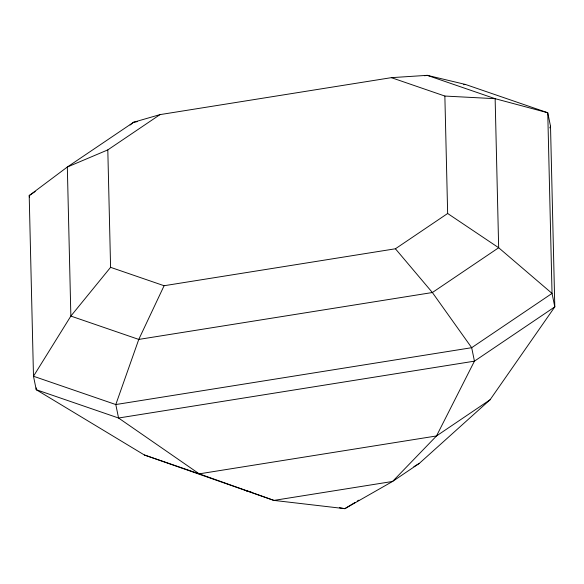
<?xml version="1.0" encoding="UTF-8"?>
<svg xmlns="http://www.w3.org/2000/svg" width="584" height="584" viewBox="0 0 584 584"><rect width="100%" height="100%" fill="white"/><g stroke="black" fill="none" stroke-linecap="round" stroke-linejoin="round"><path stroke-width="0.88" d="M549.821 127.889L550.515 126.21L547.755 112.748L465.441 84.446L427.225 75.336L391.36 77.657L160.038 114.61L133.626 122.238L67.328 167.024L29.2 195.582L33.485 376.249L36.244 389.711L144.372 454.987L273.925 500.408L344.845 508.664L392.55 481.464L419.341 463.368L490.078 399.763L554.8 306.877L550.515 126.21M391.36 77.657L444.862 96.053L447.651 213.488L395.419 248.777L164.097 285.729L138.773 339.421L115.8 404.551L118.559 418.013L199.246 473.85L273.925 500.408L392.55 481.464L436.504 435.956L490.078 399.763M160.038 114.61L107.806 149.898L110.588 267.333L70.861 316.075L33.485 376.249L115.8 404.551L471.682 347.699L552.041 293.416L547.755 112.748L495.137 98.689L427.225 75.336L424.524 75.767M130.086 125.042L133.626 122.238L137.225 121.662M35.208 191.523L29.2 195.582L29.543 197.268M354.933 502.525L344.845 508.664L339.479 507.7M357.262 501.116L358.81 500.167M413.903 466.667L419.341 463.368M107.806 149.898L67.328 167.024L70.861 316.075L138.773 339.421L432.372 292.526L498.67 247.74L495.137 98.689L444.862 96.053M463.638 84.738L465.441 84.446M246.484 490.976L250.959 491.779M110.588 267.333L164.097 285.729M144.372 454.987L199.246 473.85L436.504 435.956L474.442 361.16L554.8 306.877L552.041 293.416L498.67 247.74L447.651 213.488M395.419 248.777L432.372 292.526L471.682 347.699L474.442 361.16L118.559 418.013L36.244 389.711L36.201 387.893"/></g></svg>
